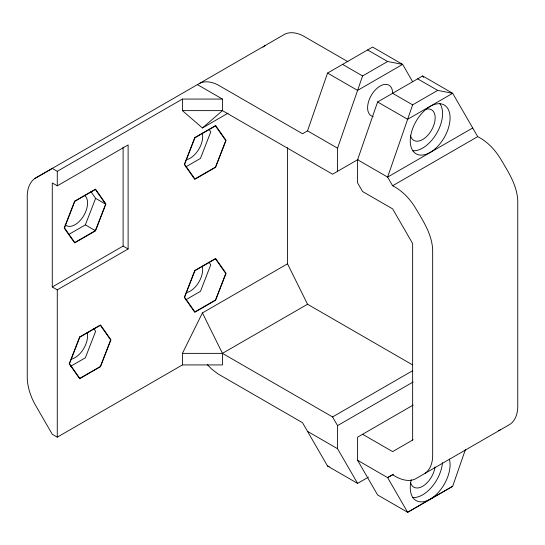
<?xml version="1.0" encoding="UTF-8"?>
<svg xmlns="http://www.w3.org/2000/svg" width="545" height="545" viewBox="0 0 545 545"><rect width="100%" height="100%" fill="white"/><g stroke="black" fill="none" stroke-linecap="round" stroke-linejoin="round"><path stroke-width="0.82" d="M412.64 81.73L402.632 64.392L372.603 47.054L327.559 73.064L307.537 130.855L337.566 148.192L337.566 171.314M337.566 148.192L362.589 75.953L387.618 61.503L402.632 64.392L357.588 90.402L327.559 73.064M412.64 440.053L412.64 243.554L392.625 208.878L362.589 191.54L357.588 182.868L357.588 159.753L377.61 101.956L422.654 75.953L452.684 93.297L477.706 136.638C487.169 141.421 494.697 149.378 500.235 158.309C508.008 171.437 517.171 185.102 517.75 200.907L517.75 407.565C517.505 413.703 515.461 420.461 510.243 424.16L415.147 479.069C407.599 482.454 399.069 478.96 392.625 474.729L387.618 477.618L357.588 460.28L357.588 437.165L413.205 405.058M377.61 101.956L407.64 119.294L452.684 93.297L437.669 90.402L412.64 104.851L387.618 177.091L392.625 185.763C402.081 190.546 409.608 198.503 415.147 207.434C422.92 220.561 432.09 234.227 432.662 250.032L432.662 456.69C432.417 462.828 430.373 469.586 425.155 473.285M357.588 460.28L377.61 494.955L407.64 512.293L452.684 486.29L465.478 449.366M68.445 234.636L85.347 224.881L95.634 198.36L90.961 191.711M95.355 230.658L105.648 204.143L95.355 189.503L74.781 201.384L64.494 227.905L74.781 242.539L95.355 230.658L85.347 224.881M182.411 99.067L182.411 110.628L202.427 127.966L222.449 110.628L222.449 99.067L182.411 99.067L57.279 171.314L52.272 168.425L34.757 178.535C29.539 182.234 27.495 188.992 27.25 195.13L27.25 378.673C27.693 387.522 30.602 396.154 34.757 403.934L52.272 434.276L57.279 437.165L182.411 364.925L182.411 353.364L202.427 312.912L287.515 263.821L287.515 147.572M263.051 47.149L264.993 45.61M34.757 178.535L285.015 34.056C290.826 31.385 297.699 32.993 303.136 35.847L347.948 61.721M57.279 185.845L128.116 144.936L128.116 248.963L57.279 289.858L52.272 286.97L52.272 182.95L57.279 185.845L57.279 171.314M202.427 127.966L228.103 113.142M185.763 166.906L200.465 158.418L210.752 131.897L208.885 129.24M307.666 130.78L302.529 133.743L218.054 84.972C212.611 82.118 205.738 80.503 199.926 83.174M52.272 286.97L123.109 246.074L128.116 248.963M358.106 159.453L332.559 174.202L222.449 110.628L182.411 110.628M70.652 366.294L85.347 357.806L95.634 331.292L93.767 328.628M185.763 299.832L200.465 291.343L210.752 264.829L208.885 262.165M392.625 185.763L477.706 136.638M182.411 353.364L222.449 353.364L307.537 304.239L412.51 364.843M202.427 312.912L222.449 353.364L332.559 416.939L412.51 370.777M368.488 477.107L357.588 483.401L337.566 448.726L337.566 425.604L413.117 381.991M413.158 439.754L392.625 451.614L362.589 434.276M472.706 127.966L387.618 177.091L357.588 159.753M393.483 474.252L387.618 477.618L407.64 512.293L452.684 486.29M498.695 430.55L500.235 429.944M182.411 364.925L222.449 364.925L222.449 353.364M207.264 364.578L211.739 369.135L218.054 373.945L302.529 422.716L327.559 466.064L329.228 466.384M367.596 49.942L387.618 61.503M417.647 78.848L437.669 90.402M342.573 64.392L362.589 75.953M412.64 104.851L392.625 93.29A17.699 10.219 -60 0 0 374.211 91.178A17.699 10.219 -60 0 0 373.161 116.541M197.426 84.625L222.449 99.067M95.634 198.36L105.648 204.143M307.537 431.388L337.566 448.726M327.559 466.064L357.588 483.401M422.654 75.953L423.485 77.404M332.559 416.939L337.566 425.604M287.515 263.821L307.537 304.239M123.109 147.123L123.109 246.074M57.279 289.858L57.279 437.165M202.263 265.987A17.699 10.219 -60 0 1 186.935 292.536M87.145 332.45A17.699 10.219 -60 0 1 71.817 358.998M84.461 195.28A17.699 10.219 -60 0 1 82.997 216.828A17.699 10.219 -60 0 1 65.134 224.772M202.263 133.062A17.699 10.219 -60 0 1 186.935 159.603M439.897 103.618A28.163 16.261 -60 0 1 436.736 133.205A28.163 16.261 -60 0 1 412.694 150.74M425.89 109.252A17.699 10.219 -60 0 1 431.504 130.187A17.699 10.219 -60 0 1 410.569 135.794M449.4 459.122A28.163 16.261 -60 0 1 429.583 499.493A28.163 16.261 -60 0 1 411.257 479.866M435.012 466.97A17.699 10.219 -60 0 1 423.308 485.895A17.699 10.219 -60 0 1 410.569 482.557M442.472 462.651A28.163 16.261 -60 0 1 412.694 497.503M74.638 201.18L64.201 228.069L74.638 242.913L95.504 230.862L105.934 203.973L95.504 189.129L74.638 201.18M79.638 336.994L69.208 363.883L79.638 378.727L100.505 366.683L110.942 339.794L100.505 324.949L79.638 336.994M79.788 337.198L69.494 363.719L79.788 378.359L100.362 366.478L110.649 339.957L100.362 325.317L79.788 337.198M194.756 137.606L184.326 164.495L194.756 179.339L215.622 167.295L226.059 140.399L215.622 125.561L194.756 137.606M194.906 137.81L184.612 164.331L194.906 178.964L215.479 167.083L225.766 140.569L215.479 125.929L194.906 137.81M194.756 270.531L184.326 297.42L194.756 312.265L215.622 300.22L226.059 273.331L215.622 258.487L194.756 270.531M194.906 270.736L184.612 297.257L194.906 311.897L215.479 300.016L225.766 273.495L215.479 258.855L194.906 270.736M435.312 148.649A28.163 16.261 -60 0 0 444.243 105.022A28.163 16.261 -60 0 0 410.923 134.567A28.163 16.261 -60 0 0 435.312 148.649"/></g></svg>
